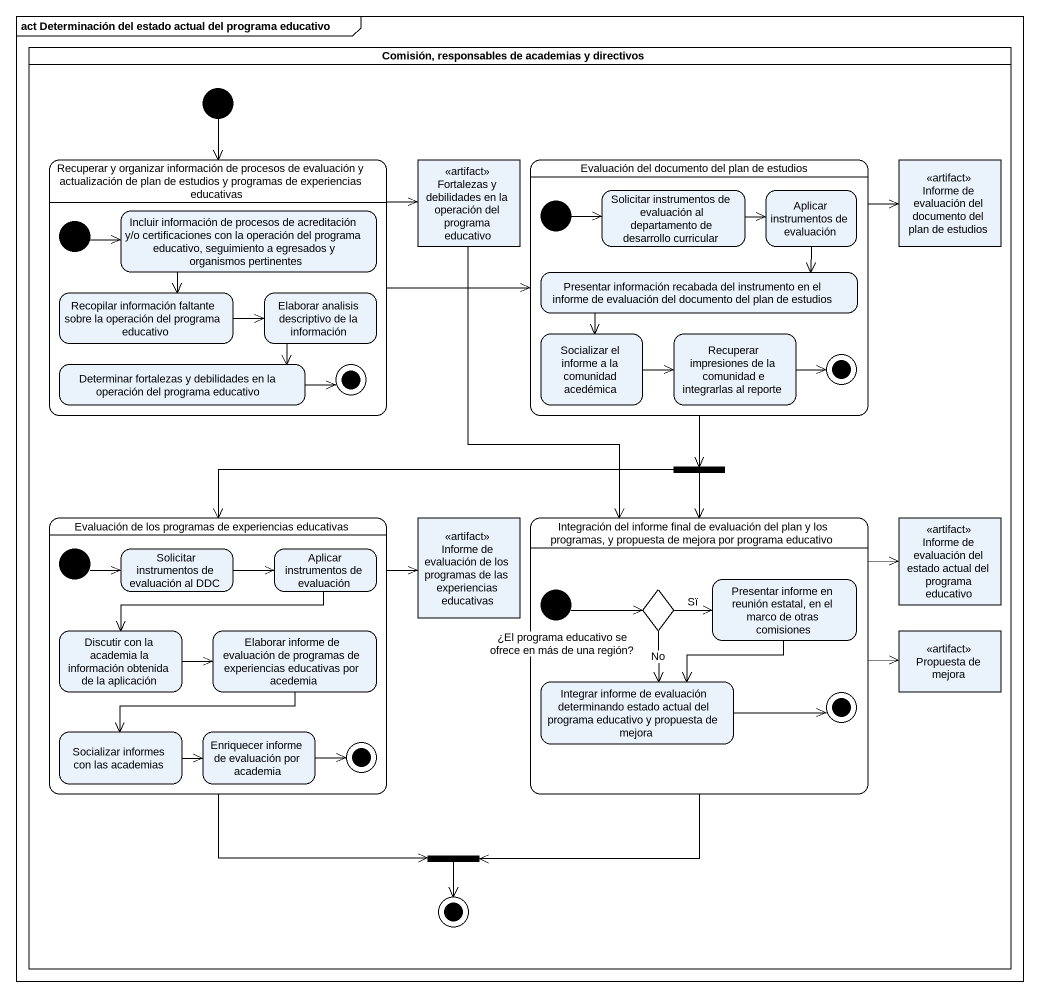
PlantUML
@startuml
mainframe act Determinación del estado actual del programa educativo
hide empty description
state "Comisión, responsables de academias y directivos" as Comisión_responsables_de <<partition>> {
  state "Recuperar y organizar información de procesos de evaluación y actualización de plan de estudios y programas de experiencias educativas" as Recuperar_y_organizar {
    state "Incluir información de procesos de acreditación y/o certificaciones con la operación del programa educativo, seguimiento a egresados y organismos pertinentes" as Incluir_información_de
    state "Recopilar información faltante sobre la operación del programa educativo" as Recopilar_información
    state "Elaborar analisis descriptivo de la información" as Elaborar_analisis
    state "Determinar fortalezas y debilidades en la operación del programa educativo" as Determinar_fortalezas_y
    [*] -right-> Incluir_información_de
    Determinar_fortalezas_y -right-> [*]
  }
  state "Fortalezas y debilidades en la operación del programa educativo" as Fortalezas_y_debilidades_en <<artifact>>
  state "Evaluación del documento del plan de estudios" as Evaluación_del_documento {
    state "Solicitar instrumentos de evaluación al departamento de desarrollo curricular" as Solicitar_instrumentos_de
    state "Aplicar instrumentos de evaluación" as Aplicar_instrumentos_de
    state "Presentar información recabada del instrumento en el informe de evaluación del documento del plan de estudios" as Presentar_información
    state "Socializar el informe a la comunidad acedémica" as Socializar_el_informe_a_la
    state "Recuperar impresiones de la comunidad e integrarlas al reporte" as Recuperar_impresiones_de_la
    [*] -right-> Solicitar_instrumentos_de
    Recuperar_impresiones_de_la -right-> [*]
  }
  state "Informe de evaluación del documento del plan de estudios" as Informe_de_evaluación_del <<artifact>>
  state fork1 <<fork>>
  state "Evaluación de los programas de experiencias educativas" as Evaluación_de_los_programas {
    state "Solicitar instrumentos de evaluación al DDC" as Solicitar_instrumentos_de_2
    state "Aplicar instrumentos de evaluación" as Aplicar_instrumentos_de_2
    state "Discutir con la academia la información obtenida de la aplicación" as Discutir_con_la_academia_la
    state "Elaborar informe de evaluación de programas de experiencias educativas por acedemia" as Elaborar_informe_de
    state "Socializar informes con las academias" as Socializar_informes_con_las
    state "Enriquecer informe de evaluación por academia" as Enriquecer_informe_de
    [*] -right-> Solicitar_instrumentos_de_2
    Enriquecer_informe_de -right-> [*]
  }
  state "Informe de evaluación de los programas de las experiencias educativas" as Informe_de_evaluación_de <<artifact>>
  state "Integración del informe final de evaluación del plan y los programas, y propuesta de mejora por programa educativo" as Integración_del_informe {
    state "¿El programa educativo se ofrece en más de una región?" as El_programa_educativo_se <<choice>>
    state "Presentar informe en reunión estatal, en el marco de otras comisiones" as Presentar_informe_en
    state "Integrar informe de evaluación determinando estado actual del programa educativo y propuesta de mejora" as Integrar_informe_de
    [*] -right-> El_programa_educativo_se
    Integrar_informe_de -right-> [*]
  }
  state "Informe de evaluación del estado actual del programa educativo" as Informe_de_evaluación_del_2 <<artifact>>
  state "Propuesta de mejora" as Propuesta_de_mejora <<artifact>>
  state fork2 <<join>>
  [*] --> Recuperar_y_organizar
  fork2 --> [*]
}
Recuperar_y_organizar -right-> Fortalezas_y_debilidades_en
Recuperar_y_organizar -right-> Evaluación_del_documento
Fortalezas_y_debilidades_en --> Integración_del_informe
Evaluación_del_documento -right-> Informe_de_evaluación_del
Evaluación_del_documento --> fork1
Solicitar_instrumentos_de -right-> Aplicar_instrumentos_de
Aplicar_instrumentos_de --> Presentar_información
Incluir_información_de --> Recopilar_información
Recopilar_información -right-> Elaborar_analisis
Elaborar_analisis -left-> Determinar_fortalezas_y
Presentar_información --> Socializar_el_informe_a_la
Socializar_el_informe_a_la -right-> Recuperar_impresiones_de_la
fork1 -left-> Evaluación_de_los_programas
fork1 --> Integración_del_informe
Evaluación_de_los_programas -right-> Informe_de_evaluación_de
Evaluación_de_los_programas --> fork2
Integración_del_informe -right-> Informe_de_evaluación_del_2
Integración_del_informe -right-> Propuesta_de_mejora
Integración_del_informe --> fork2
Solicitar_instrumentos_de_2 -right-> Aplicar_instrumentos_de_2
Aplicar_instrumentos_de_2 -left-> Discutir_con_la_academia_la
El_programa_educativo_se -right-> Presentar_informe_en : Sï
El_programa_educativo_se --> Integrar_informe_de : No
Presentar_informe_en --> Integrar_informe_de
Discutir_con_la_academia_la -right-> Elaborar_informe_de
Elaborar_informe_de -left-> Socializar_informes_con_las
Socializar_informes_con_las -right-> Enriquecer_informe_de
@enduml
